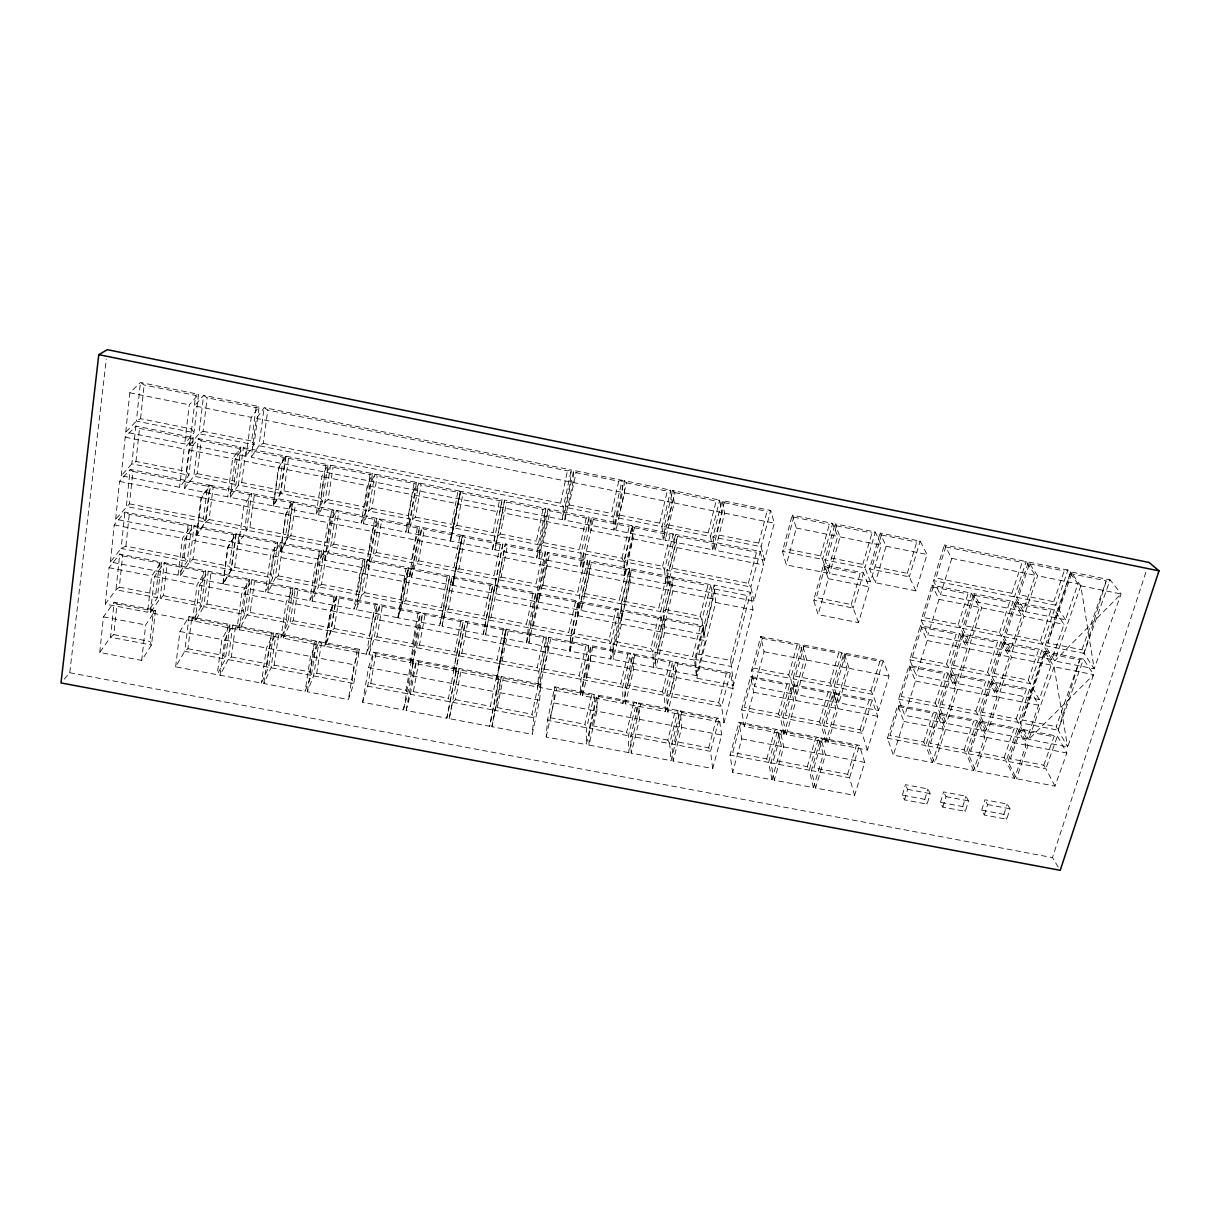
<?xml version="1.0" encoding="UTF-8"?>
<svg xmlns="http://www.w3.org/2000/svg" width="1220" height="1220" viewBox="0 0 1220 1220"><rect width="100%" height="100%" fill="white"/><g stroke="black" fill="none" stroke-linecap="round" stroke-linejoin="round"><path stroke-width="0.75" stroke-dasharray="5 3.75" d="M596.87 711.184L597.083 694.973L636.489 702.537L637.114 718.885L596.87 711.184L588.97 745.1L628.88 752.664L640.576 704.519L638.807 702.979L630.725 736.194L631.228 753.106L670.97 760.624L679.555 726.998L678.061 710.513L638.807 702.979L639.478 719.327L631.228 753.106M594.14 710.665L594.399 694.454L554.825 686.86L547.444 720.349L546.179 737.002L586.256 744.581L594.14 710.665L553.712 702.933L554.825 686.86L556.762 688.431L591.624 695.125L594.399 694.454L586.698 727.821L586.256 744.581M582.626 695.644L590.541 660.935L590.892 645.609L630.709 653.356L631.228 668.819L622.947 703.376L582.626 695.644L583.13 679.723L590.892 645.609L592.767 647.271L627.842 654.088L630.709 653.356L622.627 687.333L622.947 703.376M588.97 745.1L589.351 728.325L597.083 694.973L598.928 696.529L633.637 703.178L636.489 702.537L628.437 735.751L628.88 752.664M588.314 660.508L588.711 645.182L548.71 637.404L541.299 671.671L539.896 687.455L580.4 695.217L588.314 660.508L547.46 652.593L548.71 637.404L550.678 639.097L585.905 645.944L588.711 645.182L580.964 679.311L580.4 695.217M621.407 618.372L581.178 610.488L589.229 574.376L589.611 560.636L629.322 568.535L629.81 582.413L615.902 641.613L613.08 644.236L613.202 659.501L653.767 667.37L662.368 632.219L660.63 611.632L669.185 576.45L629.642 568.596L621.407 603.915L621.727 618.433L661.789 626.287L670.527 590.48L669.185 576.45L666.242 577.334L631.411 570.426L629.642 568.596L630.13 582.474L621.727 618.433M569.755 651.083L570.548 635.955L578.265 601.14L575.443 601.978L539.88 594.994L537.883 593.194L536.373 607.56L577.639 615.642L578.265 601.14L537.883 593.194L530.502 628.163L528.855 643.154L569.755 651.083L587.003 573.934L587.43 560.209L547.551 552.294L540.033 587.887L538.569 602.131L578.966 610.046L579.561 595.68L587.43 560.209L584.624 561.139L549.503 554.17L547.551 552.294L546.255 565.866L538.569 602.131M581.178 610.488L581.726 596.107L589.611 560.636L591.471 562.496L626.439 569.435L629.322 568.535L621.102 603.854L621.468 624.213L613.202 659.501M582.824 567.254L583.343 553.666L586.256 551.074L621.971 558.18L623.862 561.718L624.228 575.459L582.824 567.254L593.24 519.491L591.319 517.524L580.552 566.797L538.981 558.562L540.445 545.126L548.039 508.832L589.077 517.067L588.665 529.968L546.728 521.58L548.039 508.832L550.052 510.814L586.195 518.073L589.077 517.067L581.116 553.224L580.552 566.797M570.075 651.144L577.96 615.703L578.585 601.201L618.799 609.1L619.043 623.74L610.808 659.044L570.075 651.144L570.868 636.016L578.585 601.201L580.506 602.97L615.917 609.924L618.799 609.1L610.732 643.779L610.808 659.044M564.875 520.147L572.942 482.464L573.69 470.447L622.078 480.268L622.413 492.468L613.919 529.983L564.875 520.147L565.79 507.428L573.69 470.447L576.099 472.628L618.692 481.259L622.078 480.268L613.767 517.082L613.919 529.983M570.457 481.946L571.25 469.944L264.176 407.617L256.398 418.399L251.183 457.286L562.405 519.659L570.457 481.946L256.398 418.399M562.405 519.659L563.381 506.94L571.25 469.944L567.422 470.859L267.805 410.057L264.176 407.617L259.006 445.742L251.183 457.286M545.05 652.12L546.346 636.947L506.193 629.139L496.83 679.189L537.517 686.997L545.05 652.12L504.012 644.191L506.193 629.139L508.237 630.847L543.617 637.724L546.346 636.947L538.966 671.229L537.517 686.997M539.606 700.25L541.024 684.207L501.237 676.566L491.904 726.723L532.194 734.348L539.606 700.25L498.965 692.472L501.237 676.566L503.265 678.167L538.31 684.893L541.024 684.207L533.75 717.741L532.194 734.348M544.013 565.424L545.37 551.852L505.324 543.907L495.793 593.743L536.358 601.704L544.013 565.424L503.082 557.326L505.324 543.907L507.367 545.797L542.625 552.797L545.37 551.852L537.867 587.461L536.358 601.704M99.781 652.471L103.41 616.862L114.161 602.268L155.504 610.198L151.493 645.029L141.673 660.401L99.781 652.471L110.517 637.236L113.811 634.598L117.013 604.037L114.161 602.268L110.517 637.236L151.493 645.029L149.938 641.476L153.43 611.022L155.504 610.198L145.683 624.945L141.673 660.401M105.286 604.098L109.007 567.712L119.743 554.033L161.467 562.13L157.365 597.724L147.574 612.211L105.286 604.098L116.007 589.763L119.331 587.14L122.61 555.908L119.743 554.033L116.007 589.763L157.365 597.724L155.794 594.17L159.362 563.061L161.467 562.13L151.676 575.962L147.574 612.211M110.425 562.008L114.222 524.92L124.928 512.064L191.647 525.164L187.255 561.337L178.059 575.123L110.425 562.008L121.115 548.466L125.904 546.148L184.22 557.509L187.255 561.337L121.115 548.466L124.928 512.064L129.274 514.337L188.032 525.881L191.647 525.164L182.466 538.279L178.059 575.123M115.656 519.217L119.529 481.412L130.204 469.395L209.87 485.209L205.28 522.023L196.405 535.046L115.656 519.217L129.472 503.86L132.904 471.438L130.204 469.395L126.316 506.483L205.28 522.023L203.465 518.424L207.476 486.246L209.87 485.209L201.01 497.531L196.405 535.046M121.222 475.739L125.187 437.202L135.832 426.054L193.37 437.599L188.871 475.205L179.553 487.298L121.222 475.739L131.851 463.859L135.969 461.434L186.507 471.499L188.871 475.205L131.851 463.859L135.832 426.054L139.476 428.403L190.411 438.62L193.37 437.599L184.052 448.975L179.553 487.298M125.751 432.139L129.808 392.779L140.452 382.5L198.585 394.304L193.995 432.673L184.693 443.958L125.751 432.139L136.396 421.098L140.559 418.689L191.601 428.967L193.995 432.673L136.396 421.098L140.452 382.5L144.143 384.971L195.581 395.417L198.585 394.304L189.283 404.811L184.693 443.958M125.904 546.148L129.274 514.337M135.969 461.434L139.476 428.403M140.559 418.689L144.143 384.971M544.425 521.108L545.782 508.374L504.561 500.093L494.939 549.823L536.693 558.104L544.425 521.108L502.289 512.674L504.561 500.093L506.666 502.106L542.976 509.396L545.782 508.374L538.203 544.684L536.693 558.104M534.116 607.118L535.671 592.767L495.122 584.792L485.529 634.751L526.613 642.711L534.116 607.118L492.682 599.005M526.613 642.711L528.306 627.736L535.671 592.767L532.926 593.621L497.211 586.606L495.122 584.792M150.441 612.76L154.559 576.526L164.288 562.679L205.829 570.762L201.346 606.203L192.547 620.827L150.441 612.76L160.171 598.273L163.45 595.65L167.064 564.555L164.288 562.679L160.171 598.273L201.346 606.203L199.76 602.649L203.648 571.661L205.829 570.762L197.045 584.746L192.547 620.827M64.279 679.113L69.754 672.738L106.308 359.122M186.507 471.499L190.411 438.62M184.632 488.305L189.176 450.012L198.372 438.605L240.858 447.145L235.948 484.569L227.683 496.845L184.632 488.305L193.843 476.181L197.167 473.619L201.148 440.786L198.372 438.605L193.843 476.181L235.948 484.569L234.286 481L238.556 448.289L240.858 447.145L232.639 458.705L227.683 496.845M189.817 444.98L199.012 433.695L203.633 395.326L207.171 397.766L256.048 407.678L259.143 406.595L251.244 417.347L194.468 405.863L203.633 395.326L259.143 406.595L254.019 444.751L246.074 456.265L189.817 444.98L195.581 395.417M180.545 575.611L184.982 538.767L194.117 525.652L235.887 533.857L231.114 569.877L222.879 583.816L180.545 575.611L189.695 561.81L192.974 559.202L196.847 527.604L194.117 525.652L189.695 561.81L231.114 569.877L229.482 566.324L233.645 534.833L235.887 533.857L227.698 547.139L222.879 583.816M184.22 557.509L188.032 525.881M256.048 407.678L251.594 441.03L254.019 444.751L199.012 433.695L203.1 431.27L207.171 397.766M175.619 666.821L179.919 631.487L189.008 616.634L230.046 624.518L225.395 659.09L217.19 674.706L175.619 666.821L184.708 651.358L187.926 648.72L191.692 618.372L189.008 616.634L184.708 651.358L225.395 659.09L223.794 655.536L227.85 625.311L230.046 624.518L221.872 639.509L217.19 674.706M197.015 535.168L201.635 497.653L210.481 485.331L292.724 501.664L287.401 538.188L280.356 551.516L197.015 535.168L205.875 522.145L209.108 519.537L213.149 487.375L210.481 485.331L205.875 522.145L287.401 538.188L285.77 534.634L290.406 502.716L292.724 501.664L285.739 514.306L280.356 551.516M195.017 621.3L199.531 585.234L208.269 571.234L249.642 579.271L244.778 614.56L236.924 629.352L195.017 621.3L203.77 606.66L207.004 604.037L210.953 573.08L208.269 571.234L203.77 606.66L244.778 614.56L243.161 611.006L247.385 580.156L249.642 579.271L241.819 593.423L236.924 629.352M230.214 497.348L235.185 459.208L243.359 447.649L285.648 456.143L280.341 493.399L273.082 505.842L230.214 497.348L238.418 485.057L241.697 482.479L246.028 449.783L243.359 447.649L238.418 485.057L280.341 493.399L278.648 489.83L283.269 457.271L285.648 456.143L278.45 467.87L273.082 505.842M223.229 583.892L228.033 547.2L236.222 533.933L277.825 542.107L272.685 577.975L265.38 592.066L223.229 583.892L231.434 569.938L234.667 567.33L238.876 535.854L236.222 533.933L231.434 569.938L272.685 577.975L271.023 574.422L275.506 543.053L277.825 542.107L270.581 555.527L265.38 592.066M246.074 456.265L251.244 417.347M220.012 675.224L224.709 640.058L232.822 625.052L273.676 632.89L268.659 667.325L261.415 683.078L220.012 675.224L228.155 659.624L232.822 625.052L235.429 626.76L271.419 633.668L273.676 632.89L266.478 648.034L261.415 683.078M254.248 495.533L249.887 527.574L246.699 530.166L251.655 493.505L243.741 505.995L238.754 543.357L246.699 530.166L245.098 526.628L249.414 494.573L251.655 493.505L254.248 495.533L290.406 502.716M271.419 633.668L267.043 663.771L268.659 667.325L228.155 659.624L231.327 656.97L235.429 626.76M263.245 443.378L560.575 503.204L563.381 506.94L259.006 445.742L263.245 443.378L267.805 410.057M239.227 629.779L244.137 593.865L251.899 579.713L293.09 587.72L287.859 622.856L280.951 637.785L239.227 629.779L247.019 615.002L251.899 579.713L254.492 581.543L290.772 588.589L293.09 587.72L286.242 602.024L280.951 637.785M250.207 612.364L286.212 619.318L287.859 622.856L247.019 615.002L250.207 612.364L254.492 581.543M273.433 505.919L278.785 467.946L285.983 456.204L328.104 464.667L322.431 501.771L316.117 514.382L273.433 505.919L280.676 493.459L283.909 490.882L288.576 458.324L285.983 456.204L280.676 493.459L322.431 501.771L320.707 498.202L325.664 465.781L328.104 464.667L321.866 476.562L316.117 514.382M267.851 592.539L273.066 556.015L280.264 542.58L321.699 550.723L316.163 586.439L309.834 600.682L267.851 592.539L275.11 578.448L280.264 542.58L282.827 544.501L319.304 551.654L321.699 550.723L315.416 564.311L309.834 600.682M280.691 551.577L286.075 514.367L293.044 501.74L333.944 509.853L328.256 546.225L322.141 559.705L280.691 551.577L287.722 538.249L293.044 501.74L295.545 503.738L331.55 510.89L333.944 509.853L327.89 522.648L322.141 559.705M319.304 551.654L314.486 582.885L316.163 586.439L275.11 578.448L278.282 575.825L282.827 544.501M263.84 683.535L268.918 648.506L276.086 633.348L316.773 641.156L311.39 675.453L305.061 691.343L263.84 683.535L271.038 667.782L276.086 633.348L278.602 635.056L314.424 641.933L316.773 641.156L310.505 656.451L305.061 691.343M503.677 644.114L505.873 629.078L465.537 621.239L455.655 671.29L496.509 679.128L503.677 644.114L462.471 636.138M496.738 692.045L499.041 676.154L459.086 668.484L455.914 684.252L496.738 692.045L489.678 726.296L449.219 718.641L459.086 668.484L461.221 670.1L496.403 676.841L499.041 676.154L489.678 726.296M331.55 510.89L326.609 542.687L328.256 546.225L287.722 538.249L290.863 535.641L295.545 503.738M314.424 641.933L309.743 671.9L311.39 675.453L271.038 667.782L274.164 665.129L278.602 635.056M283.238 638.228L290.085 623.298L295.347 588.162L297.848 589.962L333.96 596.992L336.354 596.138L330.467 610.579L288.545 602.466L295.347 588.162L336.354 596.138L330.757 631.121L324.794 646.203L283.238 638.228L290.772 588.589M496.509 679.128L505.873 629.078L503.189 629.871L467.672 622.962L465.537 621.239L455.655 671.29M333.96 596.992L329.08 627.568L330.757 631.121L290.085 623.298L293.227 620.66L297.848 589.962M318.618 514.87L324.398 477.066L330.574 465.155L372.512 473.574L366.442 510.524L361.12 523.304L318.618 514.87L324.871 502.243L330.574 465.155L333.06 467.26L369.995 474.671L372.512 473.574L367.281 485.651L361.12 523.304M312.122 601.125L317.734 564.768L323.956 551.165L365.207 559.263L359.305 594.826L353.922 609.222L312.122 601.125L318.42 586.866L323.956 551.165L326.426 553.057L362.736 560.193L365.207 559.263L359.9 573.019L353.922 609.222M369.995 474.671L364.704 506.971L366.442 510.524L324.871 502.243L328.058 499.666L333.06 467.26M324.566 560.178L330.346 523.136L336.339 510.326L377.056 518.424L371.002 554.627L365.832 568.261L324.566 560.178L330.635 546.697L336.339 510.326L338.748 512.308L374.601 519.43L377.056 518.424L371.978 531.371L361.547 595.268L356.209 609.664L397.812 617.747L402.249 603.198L408.532 567.788L367.464 559.721L362.203 573.461L356.209 609.664M362.736 560.193L357.597 591.288L359.305 594.826L318.42 586.866L321.546 584.258L326.426 553.057M307.318 691.77L312.777 656.894L319 641.583L359.519 649.36L353.769 683.505L348.356 699.533L307.318 691.77L313.586 675.865L319 641.583L321.424 643.26L357.109 650.123L359.519 649.36L354.181 664.808L348.356 699.533M374.601 519.43L369.325 551.089L371.002 554.627L330.635 546.697L333.746 544.089L338.748 512.308M357.109 650.123L352.092 679.967L353.769 683.505L313.586 675.865L316.681 673.226L321.424 643.26M324.794 646.203L330.467 610.579M366.503 654.194L372.542 618.723L377.529 604.144L375.074 604.967L369.873 635.437L371.566 638.99L366.503 654.194L325.115 646.264L330.803 610.64L336.69 596.199L377.529 604.144L368.928 654.667L410.133 662.567L414.281 647.21L420.595 612.501L379.923 604.601L374.998 619.211L416.554 627.248L420.595 612.501L418.063 613.324L382.241 606.37L379.923 604.601L373.945 639.448L368.928 654.667M371.566 638.99L331.077 631.182L334.173 628.559L339.099 597.983L336.69 596.199L331.077 631.182L325.115 646.264M363.438 523.761L369.629 486.124L374.799 474.046L416.554 482.418L410.103 519.201L405.757 532.149L363.438 523.761L368.714 510.966L374.799 474.046L377.193 476.12L413.961 483.501L416.554 482.418L412.314 494.664L405.757 532.149M413.961 483.501L408.334 515.648L410.103 519.201L368.714 510.966L371.856 508.389L377.193 476.12M368.089 568.703L374.25 531.828L379.283 518.866L419.832 526.918L413.412 562.984L409.173 576.77L368.089 568.703L373.213 555.069L379.283 518.866L381.601 520.818L417.316 527.909L419.832 526.918L415.7 540.033L409.173 576.77M397.812 617.747L404.186 581.681L408.532 567.788L406.001 568.688L400.526 599.645L402.249 603.198L361.547 595.268L364.627 592.661L369.828 561.581L367.464 559.721M417.316 527.909L411.704 559.446L413.412 562.984L373.213 555.069L376.263 552.462L381.601 520.818M485.529 634.751L502.96 543.434L462.746 535.443L459.574 548.71L452.65 585.295L493.399 593.271L502.96 543.434L500.307 544.394L464.881 537.364L462.746 535.443L452.65 585.295M362.599 702.232L368.547 667.553L373.579 652.059L413.87 659.807L407.663 693.768L403.423 709.964L362.599 702.232L367.708 686.159L373.579 652.059L375.882 653.722L411.369 660.523L413.87 659.807L409.722 675.422L403.423 709.964M418.063 613.324L412.558 643.657L414.281 647.21L373.945 639.448L376.995 636.809L382.241 606.37M411.369 660.523L405.97 690.215L407.663 693.768L367.708 686.159L370.727 683.52L375.882 653.722M408.075 532.606L414.647 495.137L418.841 482.891L460.413 491.233L453.565 527.848L450.195 540.948L408.075 532.606L412.36 519.659L418.841 482.891L421.129 484.935L457.744 492.285L460.413 491.233L450.195 540.948M483.272 634.308L492.88 584.365L452.162 576.358L442.021 626.317L483.272 634.308L492.88 584.365L490.211 585.234L454.343 578.188L452.162 576.358L442.021 626.317M457.744 492.285L451.781 524.295L453.565 527.848L412.36 519.659L415.456 517.067L421.129 484.935M398.147 617.808L404.521 581.757L408.868 567.849L449.768 575.886L443.134 611.159L439.581 625.845L398.147 617.808L402.585 603.259L408.868 567.849L411.14 569.694L447.161 576.77L449.768 575.886L439.581 625.845M447.161 576.77L441.381 607.606L443.134 611.159L402.585 603.259L405.635 600.636L411.14 569.694M411.414 577.197L417.972 540.475L422.059 527.36L462.426 535.382L455.639 571.28L452.33 585.219L411.414 577.197L415.608 563.411L422.059 527.36L424.27 529.297L459.833 536.358L462.426 535.382L452.33 585.219M459.833 536.358L453.916 567.742L455.639 571.28L415.608 563.411L418.628 560.803L424.27 529.297M410.133 662.567L416.554 627.248M412.39 662.994L418.826 627.69L422.821 612.943L463.325 620.812L453.413 670.863L412.39 662.994L416.478 647.637L422.821 612.943L425.048 614.682L460.718 621.62L463.325 620.812L453.413 670.863M406.184 710.482L412.512 675.956L416.599 660.325L456.737 668.026L446.825 718.183L406.184 710.482L410.377 694.271L416.599 660.325L418.826 661.957L454.16 668.743L456.737 668.026L446.825 718.183M460.718 621.62L454.892 651.831L456.631 655.369L416.478 647.637L419.482 644.999L425.048 614.682M454.16 668.743L448.441 698.313L450.165 701.851L410.377 694.271L413.351 691.633L418.826 661.957M450.531 541.024L460.733 491.294L462.944 493.337L499.392 500.657L502.137 499.605L492.468 549.336L450.531 541.024L457.485 503.707L460.733 491.294L502.137 499.605L499.803 512.187L457.485 503.707M492.468 549.336L494.939 536.083L493.124 532.53L499.392 500.657M494.939 536.083L453.901 527.909L456.951 525.332L462.944 493.337M490.211 585.234L484.111 615.932L485.895 619.47L445.513 611.616L448.518 608.993L454.343 578.188M500.307 544.394L494.07 575.657L495.823 579.195L455.96 571.356L458.918 568.733L464.881 537.364M503.189 629.871L497.058 659.959L498.812 663.497L458.827 655.796L461.8 653.158L467.672 622.962M449.219 718.641L452.498 702.293L455.441 699.639L461.221 670.1M494.939 549.823L502.289 512.674M542.976 509.396L536.373 541.146L538.203 544.684L497.348 536.556L500.353 533.963L506.666 502.106M532.926 593.621L526.506 624.198L528.306 627.736L488.091 619.912L491.065 617.289L503.082 557.326M542.625 552.797L536.083 583.938L537.867 587.461L498.156 579.653L501.084 577.045L507.367 545.797M452.498 702.293L492.117 709.826L490.379 706.288L496.403 676.841M496.83 679.189L504.012 644.191M543.617 637.724L537.181 667.691L538.966 671.229L499.132 663.558L502.06 660.92L508.237 630.847M491.904 726.723L498.965 692.472M538.31 684.893L531.981 714.218L533.75 717.741L494.283 710.238L497.196 707.585L503.265 678.167M538.981 558.562L546.728 521.58M586.195 518.073L579.271 549.686L581.116 553.224L540.445 545.126L543.388 542.534L550.052 510.814M528.855 643.154L536.373 607.56M575.443 601.978L568.718 632.417L570.548 635.955L530.502 628.163L533.414 625.54L539.88 594.994M584.624 561.139L577.777 592.142L579.561 595.68L540.033 587.887L542.915 585.28L549.503 554.17M560.575 503.204L567.422 470.859M618.692 481.259L611.449 513.437L613.767 517.082L565.79 507.428L569.176 504.943L576.099 472.628M539.896 687.455L547.46 652.593M585.905 645.944L579.149 675.773L580.964 679.311L541.299 671.671L544.181 669.033L550.678 639.097M591.624 695.125L584.899 724.284L586.698 727.821L547.444 720.349L550.281 717.695L556.762 688.431M546.179 737.002L553.712 702.933M626.439 569.435L619.287 600.316L621.102 603.854L581.726 596.107L584.578 593.484L591.471 562.496M663.222 539.865L662.018 526.781L615.764 517.478L619.104 514.977L626.409 482.83L624.106 480.68L615.764 517.478L615.963 530.395L663.222 539.865L672.159 502.533L670.741 490.15L624.106 480.68L624.472 492.88L615.963 530.395M627.842 654.088L620.782 683.795L622.627 687.333L583.13 679.723L585.966 677.085L592.767 647.271M621.971 558.18L629.215 526.704L632.173 525.728L632.722 538.783L624.228 575.459M665.769 583.694L664.534 569.816L624.183 561.795L627.049 559.187L634.339 527.741L632.494 525.789L624.183 561.795L624.548 575.52L665.769 583.694L674.645 547.17L673.196 533.963L632.494 525.789L633.058 538.859L624.548 575.52M608.887 640.241L573.736 633.393L570.868 636.016L610.732 643.779L608.887 640.241L615.917 609.924M633.637 703.178L626.607 732.229L628.437 735.751L589.351 728.325L592.158 725.671L598.928 696.529M661.194 617.427L658.251 618.235L650.916 648.43L652.791 651.968L661.194 617.427L621.163 609.558L613.08 644.236L652.791 651.968L653.767 667.37M666.242 577.334L658.785 608.094L660.63 611.632L621.407 603.915L624.213 601.292L631.411 570.426M659.669 523.151L667.279 491.126L670.741 490.15L662.018 526.781L659.669 523.151L619.104 514.977M665.479 711.534L664.275 695.354L624.945 687.775L627.736 685.137L634.842 655.445L633.058 653.798L624.945 687.775L625.326 703.833L665.479 711.534L674.111 677.115L672.708 661.514L633.058 653.798L633.607 669.277L625.326 703.833M712.785 549.793L710.513 536.525L664 527.177L667.279 524.676L674.95 492.682L672.754 490.562L664 527.177L665.251 540.262L712.785 549.793L722.164 512.659L719.678 500.078L672.754 490.562L674.202 502.945L665.251 540.262M662.612 566.278L670.176 534.924L673.196 533.963L664.534 569.816L662.612 566.278L627.049 559.187M753.96 601.17L750.849 586.988L666.898 570.289L669.948 567.727L677.542 536.404L675.575 534.436L666.898 570.289L668.194 584.166L753.96 601.17L763.598 564.982L760.243 551.44L675.575 534.436L677.085 547.658L668.194 584.166M663.39 617.854L654.957 652.38L655.979 667.797L696.361 675.621L705.343 640.637L703.269 625.692L663.39 617.854L665.129 619.592L700.25 626.485L703.269 625.692L694.5 660.081L696.361 675.621M704.016 634.568L713.136 598.913L710.879 584.731L671.503 576.908L672.906 590.938L664.137 626.745L704.016 634.568L701.973 619.76L662.933 612.074L665.693 609.451L673.196 578.722L671.503 576.908L662.933 612.074L664.61 632.661L655.979 667.797M700.25 626.485L692.609 656.558L694.5 660.081L654.957 652.38L657.748 649.757L665.129 619.592M662.414 691.832L669.765 662.231L672.708 661.514L664.275 695.354L662.414 691.832L627.736 685.137M733.433 685.289L731.558 666.516L695.644 659.532L698.831 654.21L715.027 589.123L714.142 585.051L750.635 592.295L752.938 609.832L733.433 685.289L696.772 678.198L695.644 659.532L714.142 585.051L715.683 602.466L696.772 678.198M708.149 532.896L716.125 501.039L719.678 500.078L710.513 536.525L708.149 532.896L667.279 524.676M724.009 722.758L721.599 706.395L666.577 695.796L670.42 693.372L677.832 663.802L675.041 661.972L666.577 695.796L667.843 711.992L724.009 722.758L733.144 688.553L730.505 672.754L675.041 661.972L676.49 677.573L667.843 711.992M764.482 560.163L761.112 546.712L712.907 537.013L716.125 534.512L724.161 502.671L722.072 500.566L712.907 537.013L715.225 550.281L764.482 560.163L774.319 523.212L770.704 510.433L722.072 500.566L724.619 513.147L715.225 550.281M667.813 740.067L633.485 733.54L630.725 736.194L669.658 743.59L667.813 740.067L675.133 711.153L678.061 710.513L669.658 743.59L670.97 760.624M700.112 616.237L707.875 585.615L710.879 584.731L701.973 619.76L700.112 616.237L665.693 609.451M712.709 768.539L710.543 751.383L671.778 744.002L674.507 741.348L681.873 712.434L680.196 710.924L671.778 744.002L673.135 761.036L712.709 768.539L721.66 735.035L719.282 718.428L680.196 710.924L681.751 727.41L673.135 761.036M730.505 660.401L747.143 595.497L750.635 592.295L731.558 666.516L730.505 660.401L698.831 654.21M758.718 543.083L767.075 511.378L770.704 510.433L761.112 546.712L758.718 543.083L716.125 534.512M748.302 583.328L756.491 552.263L760.243 551.44L750.849 586.988L748.302 583.328L669.948 567.727M718.626 702.659L726.388 673.242L730.505 672.754L721.599 706.395L718.626 702.659L670.42 693.372M708.683 747.845L716.308 719.053L719.282 718.428L710.543 751.383L708.683 747.845L674.507 741.348M827.267 573.095L822.57 559.416L782.447 551.348L785.177 548.756L793.732 517.143L792.222 515.175L782.447 551.348L786.29 564.89L827.267 573.095L837.652 536.404L832.68 523.38L792.222 515.175L796.309 528.031L786.29 564.89M786.366 734.516L782.676 717.955L792.085 684.511L831.125 692.106L835.868 708.225L825.879 742.096L786.366 734.516L796.019 700.509L790.652 678.411L751.489 670.786L754.189 668.148L762.286 638.274L760.746 636.581L751.489 670.786L754.57 686.509L794.555 694.271L804.361 659.608L800.228 644.343L760.746 636.581L764.04 651.724L754.57 686.509M784.033 734.074L780.388 717.512L741.516 710.025L744.2 707.386L752.145 678.045L750.605 676.444L741.516 710.025L744.352 726.464L784.033 734.074L793.671 700.051L789.797 684.069L750.605 676.444L753.655 692.304L744.352 726.464M771.97 779.763L768.6 762.424L730.063 755.088L732.732 752.435L740.525 723.689L738.969 722.209L730.063 755.088L732.64 772.306L771.97 779.763L781.41 746.457L777.811 729.667L738.969 722.209L741.745 738.878L732.64 772.306M820.557 555.878L829.371 524.371L832.68 523.38L822.57 559.416L820.557 555.878L785.177 548.756M788.715 674.874L797.056 645.105L800.228 644.343L790.652 678.411L788.715 674.874L754.189 668.148M778.467 713.99L786.671 684.74L789.797 684.069L780.388 717.512L778.467 713.99L744.2 707.386M766.709 758.901L774.73 730.261L777.811 729.667L768.6 762.424L766.709 758.901L732.732 752.435M858.529 622.627L853.222 608.063L813.648 600.194L816.317 597.587L825.01 566.736L823.576 564.89L813.648 600.194L818.101 614.605L858.529 622.627L869.052 586.82L863.486 572.897L823.576 564.89L828.288 578.676L818.101 614.605M870.485 581.757L864.873 567.925L824.918 559.888L827.618 557.296L836.478 525.82L835.059 523.868L824.918 559.888L829.676 573.583L870.485 581.757L881.236 545.218L875.335 532.042L835.059 523.868L840.077 536.891L829.676 573.583M836.722 702.445L831.948 686.448L792.954 678.854L795.608 676.216L803.995 646.463L802.546 644.8L792.954 678.854L796.904 694.714L836.722 702.445L846.894 667.935L841.861 652.532L802.546 644.8L806.74 660.081L796.904 694.714M825.879 742.096L821.38 725.412L782.676 717.955L785.299 715.316L793.549 686.082L792.085 684.511M813.45 787.617L809.241 770.155L770.857 762.851L773.48 760.182L781.562 731.573L780.098 730.109L770.857 762.851L774.273 780.19L813.45 787.617L823.241 754.463L818.788 737.536L780.098 730.109L783.743 746.914L774.273 780.19M851.209 604.525L860.161 573.781L863.486 572.897L853.222 608.063L851.209 604.525L816.317 597.587M862.83 564.387L871.964 533.018L875.335 532.042L864.873 567.925L862.83 564.387L827.618 557.296M829.981 682.925L838.628 653.264L841.861 652.532L831.948 686.448L829.981 682.925L795.608 676.216M819.428 721.889L827.922 692.762L831.125 692.106L821.38 725.412L819.428 721.889L785.299 715.316M807.32 766.633L815.646 738.115L818.788 737.536L809.241 770.155L807.32 766.633L773.48 760.182M902.388 795.12L905.453 784.658L927.902 788.943L930.219 793.625L927.093 804.132L904.538 799.862L902.388 795.12L924.806 799.374L927.093 804.132M878.537 710.558L872.925 694.424L834.084 686.86L836.691 684.222L845.384 654.591L844.011 652.944L834.084 686.86L838.903 702.857L878.537 710.558L889.06 676.2L883.173 660.645L844.011 652.944L849.089 668.362L838.903 702.857M867.389 750.056L862.052 733.25L823.5 725.824L826.092 723.17L834.632 694.073L833.26 692.518L823.5 725.824L828.044 742.507L867.389 750.056L877.729 716.338L872.117 700.067L833.26 692.518L838.048 708.652L828.044 742.507M915.9 590.861L909.327 576.862L869.555 568.871L872.209 566.263L881.404 534.924L880.077 533.003L869.555 568.871L875.274 582.718L915.9 590.861L927.032 554.49L920.17 541.146L880.077 533.003L886.071 546.194L875.274 582.718M854.595 795.409L849.562 777.811L811.346 770.552L813.923 767.883L822.295 739.381L820.907 737.932L811.346 770.552L815.601 788.013L854.595 795.409L864.721 762.393L859.429 745.328L820.907 737.932L825.391 754.875L815.601 788.013M904.538 799.862L907.619 789.34L905.453 784.658M924.806 799.374L927.902 788.943M940.452 802.348L943.578 791.917L965.95 796.187L968.512 800.915L965.31 811.376L942.846 807.121L940.452 802.348L962.778 806.588L965.31 811.376M942.846 807.121L946.003 796.629L943.578 791.917M870.928 690.901L879.864 661.362L883.173 660.645L872.925 694.424L870.928 690.901L836.691 684.222M860.085 729.728L868.869 700.722L872.117 700.067L862.052 733.25L860.085 729.728L826.092 723.17M907.268 573.324L916.723 542.092L920.17 541.146L909.327 576.862L907.268 573.324L872.209 566.263M847.625 774.303L856.226 745.893L859.429 745.328L849.562 777.811L847.625 774.303L813.923 767.883M962.778 806.588L965.95 796.187M1058.197 730.2L1079.715 659.928L1083.467 659.12L1093.639 674.66L1067.652 746.914L1028.765 739.381L1020.088 722.774L1044.701 651.419L1083.467 659.12L1058.197 730.2L1067.652 746.914L1054.065 666.821L1044.701 651.419L1022.604 720.074L1020.088 722.774L1058.197 730.2L1056.215 726.617L1079.715 659.928L1045.571 653.142L1044.701 651.419M1084.001 653.386L1106.25 580.827L1110.124 579.866L1121.073 593.957L1094.188 668.774L1054.644 660.935L1045.265 645.685L1070.718 571.86L1110.124 579.866L1084.001 653.386L1094.188 668.774L1080.813 585.813L1070.718 571.86L1047.812 642.986L1045.265 645.685L1084.001 653.386L1081.972 649.787L1106.25 580.827L1071.541 573.796L1070.718 571.86M967.887 642.848L960.308 627.934L921.161 620.141L923.723 617.534L933.193 587.003L931.988 585.203L921.161 620.141L927.902 634.918L967.887 642.848L979.355 607.423L971.471 593.133L931.988 585.203L939.034 599.355L927.902 634.918M1023.245 611.266L1014.445 596.915L933.346 580.598L936.014 578.021L945.683 546.865L944.402 544.959L933.346 580.598L940.437 594.674L1023.245 611.266L1035.307 575.276L1026.172 561.551L944.402 544.959L951.783 558.363L940.437 594.674M955.916 683.23L948.657 667.599L909.784 659.944L912.346 657.321L921.664 627.339L920.429 625.631L909.784 659.944L916.235 675.453L955.916 683.23L967.185 648.461L959.621 633.424L920.429 625.631L927.169 640.546L916.235 675.453M981.703 810.187L984.921 799.786L1007.186 804.026L1010.023 808.814L1006.729 819.245L984.357 814.99L981.703 810.187L1003.923 814.396L1006.729 819.245M984.357 814.99L987.605 804.544L984.921 799.786M944.143 722.972L937.189 706.639L898.606 699.121L901.153 696.483L910.303 667.035L909.068 665.418L898.606 699.121L904.767 715.332L944.143 722.972L955.214 688.827L947.97 673.074L909.068 665.418L915.503 681.065L904.767 715.332M932.4 762.591L925.736 745.588L887.443 738.207L889.975 735.553L898.972 706.639L897.722 705.114L887.443 738.207L893.314 755.104L932.4 762.591L943.289 729.087L936.335 712.617L897.722 705.114L903.868 721.462L893.314 755.104M1003.923 814.396L1007.186 804.026M958.249 624.411L967.978 593.987L971.471 593.133L960.308 627.934L958.249 624.411L923.723 617.534M946.613 664.076L956.175 634.202L959.621 633.424L948.657 667.599L946.613 664.076L912.346 657.321M935.16 703.116L944.57 673.775L947.97 673.074L937.189 706.639L935.16 703.116L901.153 696.483M923.738 742.065L932.98 713.242L936.335 712.617L925.736 745.588L923.738 742.065L889.975 735.553M1010.038 651.205L1001.605 636.154L962.611 628.391L965.127 625.784L974.917 595.375L973.789 593.591L962.611 628.391L970.236 643.321L1010.038 651.205L1021.872 615.932L1013.103 601.49L973.789 593.591L981.719 607.895L970.236 643.321M997.762 691.435L989.649 675.666L950.944 668.041L953.445 665.418L963.068 635.559L961.924 633.881L950.944 668.041L958.249 683.688L997.762 691.435L1009.382 656.817L1000.949 641.629L961.924 633.881L969.534 648.933L958.249 683.688M985.684 731.024L977.876 714.554L939.446 707.082L941.947 704.443L951.402 675.117L950.243 673.516L939.446 707.082L946.461 723.414L985.684 731.024L997.091 697.032L988.978 681.126L950.243 673.516L957.547 689.285L946.461 723.414M973.621 770.506L966.133 753.365L927.993 746.015L930.479 743.361L939.766 714.569L938.592 713.059L927.993 746.015L934.703 763.034L973.621 770.506L984.845 737.139L977.052 720.532L938.592 713.059L945.591 729.545L934.703 763.034M1058.274 867.13L1052.448 857.599L1146.708 569.709M1011.883 593.286L1022.116 562.389L1026.172 561.551L1014.445 596.915L1011.883 593.286L936.014 578.021M999.515 632.631L1009.535 602.329L1013.103 601.49L1001.605 636.154L999.515 632.631L965.127 625.784M987.575 672.144L997.426 642.391L1000.949 641.629L989.649 675.666L987.575 672.144L953.445 665.418M975.832 711.031L985.516 681.812L988.978 681.126L977.876 714.554L975.832 711.031L941.947 704.443M964.105 749.842L973.636 721.142L977.052 720.532L966.133 753.365L964.105 749.842L930.479 743.361M1051.853 659.501L1042.566 644.297L1003.74 636.581L1006.21 633.958L1016.29 603.687L1015.253 601.917L1003.74 636.581L1012.219 651.632L1051.853 659.501L1064.038 624.381L1054.4 609.786L1015.253 601.917L1024.068 616.375L1064.038 624.381M1065.548 619.745L1055.88 605.242L1016.687 597.358L1019.188 594.765L1029.466 563.869L1028.445 562.024L1067.942 570.045L1077.977 583.907L1065.548 619.745L1025.547 611.738L1016.687 597.358L1028.445 562.024L1037.625 575.749L1077.977 583.907M1039.272 699.578L1030.305 683.673L991.753 676.078L994.239 673.455L1004.136 643.718L1003.084 642.055L991.753 676.078L999.927 691.862L1039.272 699.578L1051.228 665.098L1041.941 649.772L1003.084 642.055L1011.563 657.245L999.927 691.862M1026.874 739.015L1018.243 722.408L979.98 714.966L982.435 712.327L992.18 683.124L991.097 681.553L979.98 714.966L987.819 731.436L1026.874 739.015L1038.632 705.16L1029.68 689.132L991.097 681.553L999.256 697.459L987.819 731.436M1014.521 778.345L1006.195 761.082L968.222 753.762L970.662 751.108L980.239 722.438L979.157 720.944L968.222 753.762L975.756 770.918L1014.521 778.345L1026.066 745.13L1017.449 728.386L979.157 720.944L986.995 737.551L975.756 770.918M1012.219 651.632L1024.068 616.375M1025.547 611.738L1037.625 575.749M1053.729 601.719L1064.252 570.929L1067.942 570.045L1055.88 605.242L1053.729 601.719L1019.188 594.765M1040.447 640.774L1050.771 610.61L1054.4 609.786L1042.566 644.297L1040.447 640.774L1006.21 633.958M1028.216 680.15L1038.357 650.519L1041.941 649.772L1030.305 683.673L1028.216 680.15L994.239 673.455M1016.168 718.9L1026.142 689.803L1029.68 689.132L1018.243 722.408L1016.168 718.9L982.435 712.327M1004.167 757.574L1013.957 728.98L1017.449 728.386L1006.195 761.082L1004.167 757.574L970.662 751.108M1071.541 573.796L1047.812 642.986L1081.972 649.787M1045.571 653.142L1022.604 720.074L1056.215 726.617M1054.995 786.107L1045.86 768.722L1008.04 761.433L1010.45 758.779L1020.301 730.216L1019.295 728.752L1008.04 761.433L1016.397 778.711L1054.995 786.107L1066.875 753.03L1057.435 736.163L1019.295 728.752L1027.957 745.481L1016.397 778.711M1043.802 765.214L1053.882 736.743L1057.435 736.163L1045.86 768.722L1043.802 765.214L1010.45 758.779M69.754 672.738L1052.448 857.599M103.41 616.862L145.683 624.945M179.919 631.487L221.872 639.509M224.709 640.058L266.478 648.034M268.918 648.506L310.505 656.451M312.777 656.894L354.181 664.808M368.547 667.553L409.722 675.422M412.512 675.956L453.504 683.779M639.478 719.327L679.555 726.998M681.751 727.41L721.66 735.035M741.745 738.878L781.41 746.457M783.743 746.914L823.241 754.463M825.391 754.875L864.721 762.393M113.811 634.598L149.938 641.476M187.926 648.72L223.794 655.536M231.327 656.97L267.043 663.771M274.164 665.129L309.743 671.9M316.681 673.226L352.092 679.967M370.727 683.52L405.97 690.215M413.351 691.633L448.441 698.313M455.441 699.639L490.379 706.288M497.196 707.585L531.981 714.218M550.281 717.695L584.899 724.284M592.158 725.671L626.607 732.229M907.619 789.34L930.219 793.625M946.003 796.629L968.512 800.915M987.605 804.544L1010.023 808.814M119.331 587.14L155.794 594.17M163.45 595.65L199.76 602.649M207.004 604.037L243.161 611.006M293.227 620.66L329.08 627.568M334.173 628.559L369.873 635.437M376.995 636.809L412.558 643.657M419.482 644.999L454.892 651.831M461.8 653.158L497.058 659.959M502.06 660.92L537.181 667.691M544.181 669.033L579.149 675.773M585.966 677.085L620.782 683.795M117.013 604.037L153.43 611.022M191.692 618.372L227.85 625.311M640.576 704.519L675.133 711.153M681.873 712.434L716.308 719.053M740.525 723.689L774.73 730.261M781.562 731.573L815.646 738.115M822.295 739.381L856.226 745.893M752.145 678.045L786.671 684.74M793.549 686.082L827.922 692.762M834.632 694.073L868.869 700.722M122.61 555.908L159.362 563.061M167.064 564.555L203.648 571.661M210.953 573.08L247.385 580.156M339.099 597.983L375.074 604.967M634.842 655.445L669.765 662.231M677.832 663.802L726.388 673.242M898.972 706.639L932.98 713.242M939.766 714.569L973.636 721.142M980.239 722.438L1013.957 728.98M1020.301 730.216L1053.882 736.743M109.007 567.712L151.676 575.962M154.559 576.526L197.045 584.746M199.531 585.234L241.819 593.423M244.137 593.865L286.242 602.024M330.803 610.64L372.542 618.723M418.826 627.69L460.214 635.712M590.541 660.935L631.228 668.819M633.607 669.277L674.111 677.115M676.49 677.573L733.144 688.553M753.655 692.304L793.671 700.051M796.019 700.509L835.868 708.225M838.048 708.652L877.729 716.338M903.868 721.462L943.289 729.087M945.591 729.545L984.845 737.139M986.995 737.551L1026.066 745.13M1027.957 745.481L1066.875 753.03M915.503 681.065L955.214 688.827M957.547 689.285L997.091 697.032M999.256 697.459L1038.632 705.16M764.04 651.724L804.361 659.608M806.74 660.081L846.894 667.935M849.089 668.362L889.06 676.2M114.222 524.92L182.466 538.279M184.982 538.767L227.698 547.139M228.033 547.2L270.581 555.527M273.066 556.015L315.416 564.311M317.734 564.768L359.9 573.019M362.203 573.461L404.186 581.681M404.521 581.757L446.322 589.931M448.777 590.419L490.394 598.562M577.96 615.703L619.043 623.74M621.468 624.213L662.368 632.219M664.61 632.661L705.343 640.637M192.974 559.202L229.482 566.324M234.667 567.33L271.023 574.422M278.282 575.825L314.486 582.885M321.546 584.258L357.597 591.288M364.627 592.661L400.526 599.645M405.635 600.636L441.381 607.606M448.518 608.993L484.111 615.932M491.065 617.289L526.506 624.198M533.414 625.54L568.718 632.417M615.902 641.613L650.916 648.43M657.748 649.757L692.609 656.558M927.169 640.546L967.185 648.461M969.534 648.933L1009.382 656.817M1011.563 657.245L1051.228 665.098M119.529 481.412L201.01 497.531M201.635 497.653L285.739 514.306M286.075 514.367L327.89 522.648M330.346 523.136L371.978 531.371M374.25 531.828L415.7 540.033M417.972 540.475L459.238 548.649M459.574 548.71L500.673 556.854M546.255 565.866L587.003 573.934M589.229 574.376L629.81 582.413M630.13 582.474L670.527 590.48M672.906 590.938L713.136 598.913M715.683 602.466L752.938 609.832M129.472 503.86L203.465 518.424M209.108 519.537L245.098 526.628M249.887 527.574L285.77 534.634M290.863 535.641L326.609 542.687M333.746 544.089L369.325 551.089M376.263 552.462L411.704 559.446M418.628 560.803L453.916 567.742M458.918 568.733L494.07 575.657M501.084 577.045L536.083 583.938M542.915 585.28L577.777 592.142M584.578 593.484L619.287 600.316M624.213 601.292L658.785 608.094M910.303 667.035L944.57 673.775M951.402 675.117L985.516 681.812M992.18 683.124L1026.142 689.803M762.286 638.274L797.056 645.105M803.995 646.463L838.628 653.264M845.384 654.591L879.864 661.362M196.847 527.604L233.645 534.833M238.876 535.854L275.506 543.053M369.828 561.581L406.001 568.688M658.251 618.235L622.993 611.312L621.163 609.558M197.167 473.619L234.286 481M241.697 482.479L278.648 489.83M283.909 490.882L320.707 498.202M328.058 499.666L364.704 506.971M371.856 508.389L408.334 515.648M415.456 517.067L451.781 524.295M456.951 525.332L493.124 532.53M500.353 533.963L536.373 541.146M543.388 542.534L579.271 549.686M583.343 553.666L623.862 561.718L632.173 525.728L591.319 517.524L590.968 530.425L632.722 538.783M921.664 627.339L956.175 634.202M963.068 635.559L997.426 642.391M1004.136 643.718L1038.357 650.519M132.904 471.438L207.476 486.246M213.149 487.375L249.414 494.573M673.196 578.722L707.875 585.615M715.027 589.123L747.143 595.497M203.1 431.27L251.594 441.03M569.176 504.943L611.449 513.437M933.193 587.003L967.978 593.987M974.917 595.375L1009.535 602.329M1016.29 603.687L1050.771 610.61M201.148 440.786L238.556 448.289M246.028 449.783L283.269 457.271M288.576 458.324L325.664 465.781M593.24 519.491L629.215 526.704M634.339 527.741L670.176 534.924M677.542 536.404L756.491 552.263M825.01 566.736L860.161 573.781M939.034 599.355L979.355 607.423M981.719 607.895L1021.872 615.932M125.187 437.202L184.052 448.975M189.176 450.012L232.639 458.705M235.185 459.208L278.45 467.87M278.785 467.946L321.866 476.562M324.398 477.066L367.281 485.651M369.629 486.124L412.314 494.664M414.647 495.137L457.149 503.646M633.058 538.859L674.645 547.17M677.085 547.658L763.598 564.982M828.288 578.676L869.052 586.82M945.683 546.865L1022.116 562.389M1029.466 563.869L1064.252 570.929M626.409 482.83L667.279 491.126M674.95 492.682L716.125 501.039M724.161 502.671L767.075 511.378M793.732 517.143L829.371 524.371M836.478 525.82L871.964 533.018M881.404 534.924L916.723 542.092M951.783 558.363L1035.307 575.276M129.808 392.779L189.283 404.811M572.942 482.464L622.413 492.468M624.472 492.88L672.159 502.533M674.202 502.945L722.164 512.659M724.619 513.147L774.319 523.212M796.309 528.031L837.652 536.404M840.077 536.891L881.236 545.218M886.071 546.194L927.032 554.49M1080.813 585.813L1054.644 660.935L1121.073 593.957L1080.813 585.813M1054.065 666.821L1028.765 739.381L1093.639 674.66L1054.065 666.821"/><path stroke-width="1.5" d="M98.774 354.639L61 682.941L1060.21 870.317L1159 570.853L1149.072 562.466L107.406 349.683L98.774 354.639L1159 570.853"/></g></svg>
